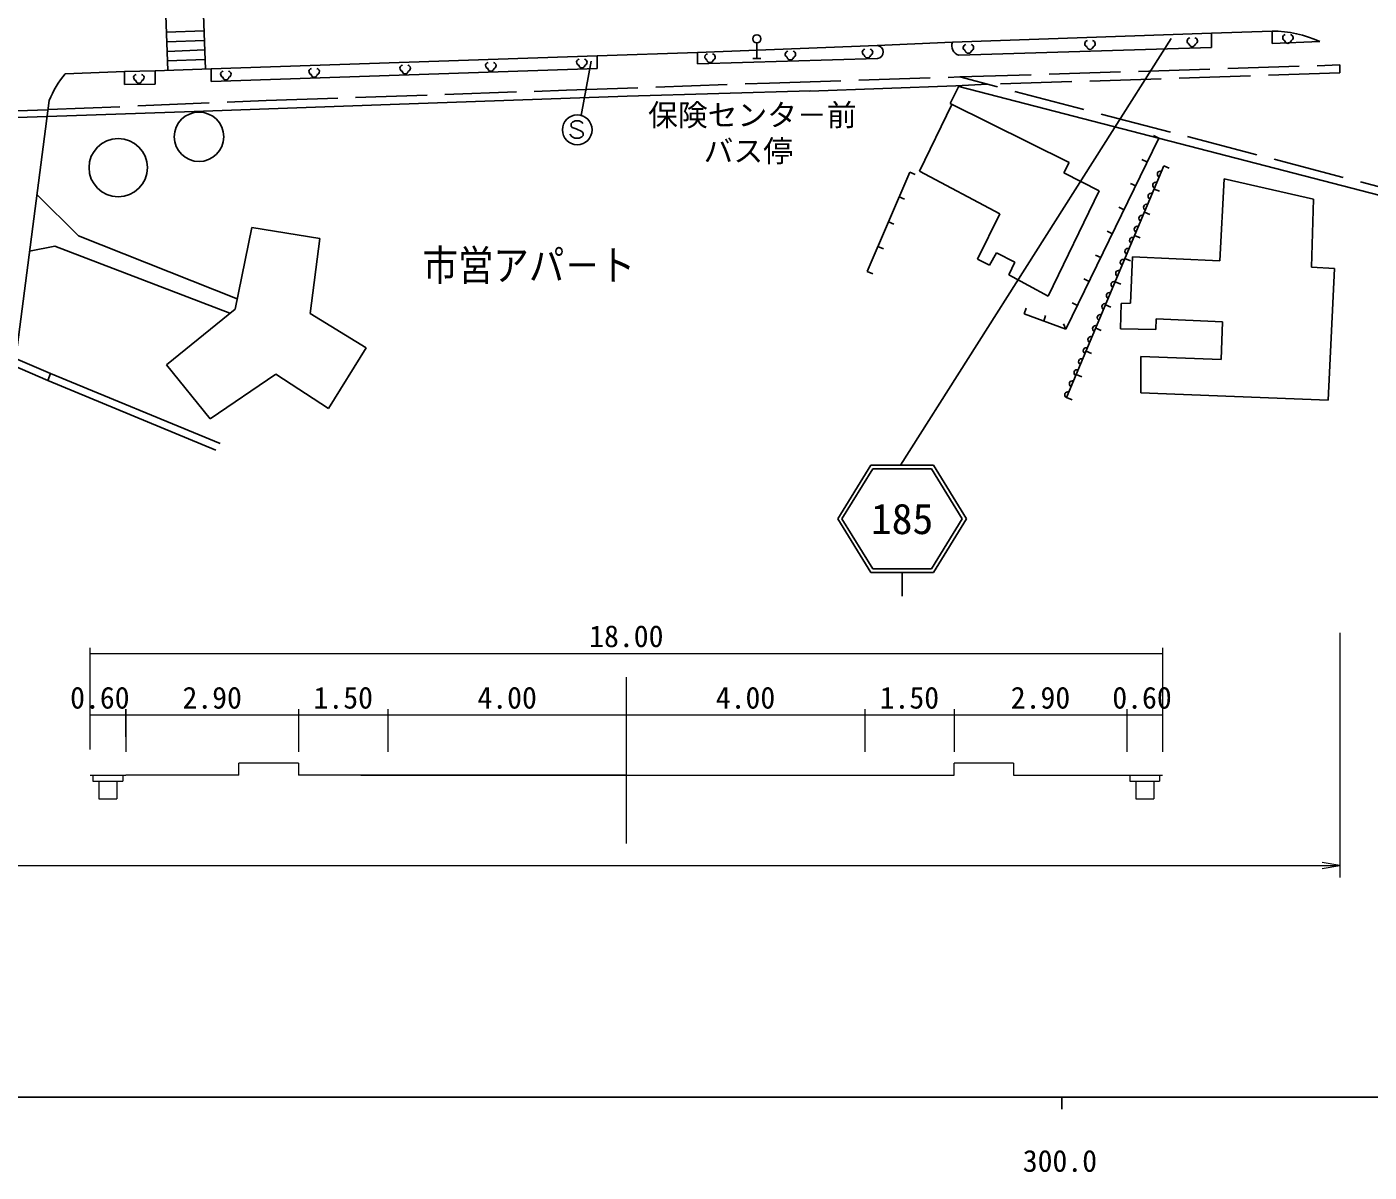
# Model space of a CAD drawing. Units: millimetres, scale not verified, with parts at other scales. Extents: x 40000 to 680000, y 20000 to 380000.
# Drawn here: x 281163 to 393791, y 198715 to 294811 of the extents above; entities that cross this region are included whole.
import ezdxf
from ezdxf.enums import TextEntityAlignment as Align

# ---------------------------------------------------------------- set-up
doc = ezdxf.new("R2010")
doc.units = ezdxf.units.MM
doc.header["$LTSCALE"] = 1000
doc.linetypes.add('DASHED', pattern=[7.5, 6, -1.5])
for name, color, linetype, lineweight in [('M-BGD', 7, 'Continuous', 25), ('M-BGD-EXST', 7, 'Continuous', 25), ('M-STR-HTXT', 7, 'Continuous', 13), ('M-STR-STRC', 7, 'Continuous', 25), ('M-TTL-BAND', 7, 'Continuous', 25)]:
    doc.layers.add(name, color=color, linetype=linetype, lineweight=lineweight)
doc.styles.add('ＭＳ ゴシック', font='')
doc.styles.get('ＭＳ ゴシック').set_extended_font_data('MS Gothic')

# ---------------------------------------------------------------- blocks, each defined once
blk = doc.blocks.new('open_arrow')
at = {"color": 0, "linetype": 'Continuous', "lineweight": -2}
blk.add_lwpolyline([(7.5, 1.25), (0, 0), (7.5, -1.25)], dxfattribs=at)

msp = doc.modelspace()

# ---------------------------------------------------------------- linework, layer by layer
at = {"layer": 'M-BGD'}
for p, q in [((358838, 293527), (380561, 294273)), ((385650, 294453), (380561, 294273)), ((380561, 294273), (380561, 293074)), ((385650, 294453), (385650, 293409)), ((352506, 293253), (337445, 292658)), ((358838, 293527), (352506, 293253)), ((380561, 293074), (359360, 292429)), ((385650, 293409), (389659, 293568)), ((296630, 291292), (329019, 292375)), ((337445, 292658), (329019, 292375)), ((329019, 292375), (329019, 291312)), ((337445, 292658), (337445, 291713)), ((337445, 291713), (352542, 292146)), ((289391, 291078), (284385, 290873)), ((289368, 291070), (291934, 291117)), ((289368, 289965), (289368, 291070)), ((296630, 291292), (291934, 291117)), ((291934, 291117), (291934, 289996)), ((329019, 291312), (296630, 290229)), ((296630, 290229), (296630, 291292)), ((291934, 289996), (289368, 289965)), ((359107, 289870), (346859, 289413)), ((359397, 289883), (358625, 288368)), ((361779, 289990), (359107, 289870)), ((359364, 289817), (402094, 278747)), ((278746, 255811), (283034, 288631)), ((331533, 288985), (311645, 288305)), ((346912, 289446), (331533, 288985)), ((368634, 283437), (358625, 288368)), ((274384, 287017), (282860, 287293)), ((274414, 287606), (282931, 287837)), ((295191, 287713), (282860, 287293)), ((311645, 288305), (295191, 287713)), ((358768, 288297), (356049, 282713)), ((376155, 285467), (368344, 269434)), ((376155, 285467), (375705, 285686)), ((356049, 282713), (362790, 279126)), ((368171, 282569), (368634, 283437)), ((376560, 283147), (368402, 263706)), ((375179, 283463), (374729, 283682)), ((376560, 283147), (377021, 282954)), ((355239, 282627), (351680, 274295)), ((355239, 282627), (355699, 282430)), ((371150, 281064), (368171, 282569)), ((374202, 281459), (373753, 281678)), ((381623, 282048), (381276, 275192)), ((389116, 280341), (381623, 282048)), ((282003, 280740), (285490, 277288)), ((354349, 280544), (354809, 280347)), ((366869, 272212), (371150, 281064)), ((375745, 281203), (376206, 281010)), ((373226, 279455), (372776, 279674)), ((388943, 274642), (389116, 280341)), ((353460, 278461), (353919, 278264)), ((362790, 279126), (360938, 275307)), ((374929, 279259), (375390, 279066)), ((285490, 277288), (298812, 272002)), ((300050, 277979), (298632, 271132)), ((305756, 277046), (300050, 277979)), ((372250, 277451), (371800, 277670)), ((374113, 277315), (374574, 277122)), ((281383, 275996), (283519, 276423)), ((283519, 276423), (298205, 270784)), ((304926, 270751), (305756, 277046)), ((352570, 276378), (353030, 276181)), ((360938, 275307), (361922, 274815)), ((361922, 274815), (362529, 275857)), ((362529, 275857), (364063, 275076)), ((364063, 275076), (363571, 274005)), ((371273, 275447), (370824, 275666)), ((373297, 275371), (373758, 275177)), ((373928, 275510), (373754, 271633)), ((381276, 275192), (373928, 275510)), ((351680, 274295), (352140, 274098)), ((351680, 274295), (352140, 274098)), ((363571, 274005), (366869, 272212)), ((390881, 274526), (388943, 274642)), ((390360, 263475), (390881, 274526)), ((370297, 273443), (369847, 273661)), ((372481, 273427), (372942, 273233)), ((369321, 271438), (368871, 271657)), ((371665, 271483), (372126, 271289)), ((372973, 271604), (372915, 269463)), ((373754, 271633), (372973, 271604)), ((298632, 271132), (292891, 266463)), ((309630, 267881), (304926, 270751)), ((364844, 270736), (365018, 271205)), ((364844, 270736), (365018, 271205)), ((368344, 269434), (364844, 270736)), ((366484, 270126), (366632, 270599)), ((368344, 269434), (368158, 269899)), ((370850, 269539), (371311, 269345)), ((372915, 269463), (375895, 269405)), ((375895, 269405), (375924, 270302)), ((375924, 270302), (381479, 270071)), ((381479, 270071), (381363, 266889)), ((306483, 262797), (309630, 267881)), ((370034, 267594), (370495, 267401)), ((381363, 266889), (374622, 267149)), ((374622, 267149), (374622, 264111)), ((292891, 266463), (296557, 261932)), ((283155, 265737), (282913, 265149)), ((282913, 265149), (297024, 259304)), ((297370, 259857), (283155, 265737)), ((296557, 261932), (302056, 265667)), ((302056, 265667), (306483, 262797)), ((369218, 265650), (369679, 265457)), ((368402, 263706), (368863, 263513)), ((368402, 263706), (368863, 263513)), ((374622, 264111), (390360, 263475))]:
    msp.add_line(p, q, dxfattribs=at)
at = {"layer": 'M-BGD', "linetype": 'DASHED'}
for p, q in [((343466, 290099), (359439, 290603)), ((359439, 290603), (391341, 291612)), ((398878, 280280), (359439, 290603)), ((391341, 290939), (361779, 289990)), ((391341, 291612), (391341, 290939)), ((301247, 288625), (326441, 289489)), ((326441, 289489), (343466, 290099)), ((282976, 287863), (301247, 288625)), ((273073, 269423), (282913, 265149)), ((283155, 265737), (273137, 269980))]:
    msp.add_line(p, q, dxfattribs=at)
at = {"layer": 'M-BGD', "lineweight": 13}
for p, q in [((286463, 234173), (286463, 242719)), ((286463, 242219), (376463, 242219)), ((376463, 242719), (376463, 233987)), ((331463, 240255), (331463, 226288)), ((376463, 237059), (286463, 237059)), ((289463, 235230), (289463, 237559)), ((289463, 237559), (289463, 233987)), ((303963, 237559), (303963, 233987)), ((311463, 237559), (311463, 233987)), ((351463, 237559), (351463, 233987)), ((358963, 237559), (358963, 233987)), ((373463, 237559), (373463, 233987)), ((286463, 232030), (289463, 232030)), ((286713, 232030), (286713, 231530)), ((289213, 232030), (289213, 231530)), ((298963, 232030), (289463, 232030)), ((303963, 233030), (298963, 233030)), ((298963, 232030), (298963, 233030)), ((303963, 233030), (303963, 232030)), ((311463, 232030), (303963, 232030)), ((309178, 232030), (331463, 232030)), ((331463, 232030), (311463, 232030)), ((331463, 232030), (358963, 232030)), ((358963, 232030), (358963, 233030)), ((363963, 233030), (358963, 233030)), ((363963, 233030), (363963, 232030)), ((363963, 232030), (376463, 232030)), ((373713, 232030), (373713, 231530)), ((376213, 232030), (376213, 231530)), ((286713, 231530), (289213, 231530)), ((287213, 231530), (287213, 230030)), ((288713, 231530), (288713, 230030)), ((373713, 231530), (376213, 231530)), ((374213, 231530), (374213, 230030)), ((375713, 231530), (375713, 230030)), ((287213, 230030), (288713, 230030)), ((374213, 230030), (375713, 230030))]:
    msp.add_line(p, q, dxfattribs=at)
at = {"layer": 'M-BGD'}
for centre, radius in [((295608, 285585), 2074), ((288829, 282996), 2449)]:
    msp.add_circle(centre, radius, dxfattribs=at)
for centre, radius, start, end in [((385685, 285095), 9359, 64.87392, 90.2183), ((352467, 292698), 557, 277.80512, 85.97955), ((359587, 293210), 813, 157.01413, 253.80131), ((291077, 285312), 8700, 140.27202, 157.57131), ((376270, 282453), 251, 67.46258, 247.0074), ((375881, 281527), 251, 67.46258, 247.0074), ((375493, 280601), 251, 67.46258, 247.0074), ((375105, 279675), 251, 67.46258, 247.0074), ((374716, 278750), 251, 67.46258, 247.0074), ((373939, 276898), 251, 67.46258, 247.0074), ((374328, 277824), 251, 67.46258, 247.0074), ((373551, 275972), 251, 67.46258, 247.0074), ((373162, 275046), 251, 67.46258, 247.0074), ((372774, 274121), 251, 67.46258, 247.0074), ((372385, 273195), 251, 67.46258, 247.0074), ((371608, 271343), 251, 67.46258, 247.0074), ((371997, 272269), 251, 67.46258, 247.0074), ((371220, 270418), 251, 67.46258, 247.0074), ((370831, 269492), 251, 67.46258, 247.0074), ((370443, 268566), 251, 67.46258, 247.0074), ((369666, 266715), 251, 67.46258, 247.0074), ((370054, 267640), 251, 67.46258, 247.0074), ((369277, 265789), 251, 67.46258, 247.0074), ((368889, 264863), 251, 67.46258, 247.0074), ((368500, 263937), 251, 67.46258, 247.0074)]:
    msp.add_arc(centre, radius, start, end, dxfattribs=at)
at = {"layer": 'M-BGD-EXST'}
for p, q in [((342414, 293463), (342414, 292153)), ((328503, 291938), (327671, 287378)), ((342069, 292153), (342759, 292153)), ((326942, 286814), (326822, 286709)), ((326822, 286709), (326822, 286474)), ((326822, 286474), (326932, 286353)), ((326932, 286353), (327257, 286254)), ((327157, 286929), (326942, 286814)), ((327498, 286924), (327157, 286929)), ((327257, 286254), (327723, 286018)), ((327723, 286809), (327498, 286924)), ((327827, 286704), (327723, 286809)), ((326932, 285573), (326712, 285798)), ((327147, 285468), (326932, 285573)), ((327498, 285468), (327147, 285468)), ((327723, 285578), (327498, 285468)), ((327723, 286018), (327833, 285903)), ((327833, 285688), (327723, 285578)), ((327833, 285903), (327833, 285688))]:
    msp.add_line(p, q, dxfattribs=at)
for centre, radius in [((342414, 293808), 345), ((327347, 286171), 1250)]:
    msp.add_circle(centre, radius, dxfattribs=at)
for centre, radius, start, end in [((386807, 293902), 269, 100.75605, 249.2973), ((387140, 293898), 273, 290.56616, 78.96113), ((351528, 292676), 269, 100.75605, 249.2973), ((351862, 292672), 273, 290.56616, 78.96113), ((360000, 293066), 269, 100.75605, 249.2973), ((360333, 293062), 273, 290.56616, 78.96113), ((370199, 293400), 269, 100.75605, 249.2973), ((370366, 293189), 266, 188.73985, 349.61114), ((370532, 293396), 273, 290.56616, 78.96113), ((378782, 293623), 269, 100.75605, 249.2973), ((378949, 293412), 266, 188.73985, 349.61114), ((379115, 293619), 273, 290.56616, 78.96113), ((386975, 293691), 266, 188.73985, 349.61114), ((319928, 291561), 269, 100.75605, 249.2973), ((320261, 291557), 273, 290.56616, 78.96113), ((327563, 291840), 269, 100.75605, 249.2973), ((327896, 291836), 273, 290.56616, 78.96113), ((338320, 292285), 269, 100.75605, 249.2973), ((338487, 292074), 266, 188.73985, 349.61114), ((338653, 292282), 273, 290.56616, 78.96113), ((345063, 292508), 269, 100.75605, 249.2973), ((345231, 292297), 266, 188.73985, 349.61114), ((345397, 292505), 273, 290.56616, 78.96113), ((351696, 292465), 266, 188.73985, 349.61114), ((360167, 292855), 266, 188.73985, 349.61114), ((290389, 290558), 269, 100.75605, 249.2973), ((290723, 290554), 273, 290.56616, 78.96113), ((297690, 290836), 269, 100.75605, 249.2973), ((297858, 290625), 266, 188.73985, 349.61114), ((298024, 290833), 273, 290.56616, 78.96113), ((305103, 291059), 269, 100.75605, 249.2973), ((305271, 290848), 266, 188.73985, 349.61114), ((305436, 291056), 273, 290.56616, 78.96113), ((312738, 291338), 269, 100.75605, 249.2973), ((312906, 291127), 266, 188.73985, 349.61114), ((313072, 291334), 273, 290.56616, 78.96113), ((320095, 291350), 266, 188.73985, 349.61114), ((327731, 291629), 266, 188.73985, 349.61114), ((290557, 290347), 266, 188.73985, 349.61114)]:
    msp.add_arc(centre, radius, start, end, dxfattribs=at)
at = {"layer": 'M-STR-HTXT'}
for p, q in [((391341, 243978), (391341, 223439)), ((69658, 224439), (391341, 224439))]:
    msp.add_line(p, q, dxfattribs=at)
at = {"layer": 'M-STR-STRC'}
for p, q in [((292575, 302358), (293006, 291157)), ((295733, 302422), (296162, 291274)), ((292883, 294351), (296039, 294472)), ((292914, 293551), (296070, 293673)), ((292944, 292752), (296101, 292873)), ((377165, 293834), (354472, 258033)), ((292975, 291952), (296131, 292074)), ((351966, 258033), (349202, 253533)), ((351966, 258033), (357238, 258033)), ((360002, 253533), (357238, 258033)), ((352134, 257733), (349554, 253533)), ((352134, 257733), (357070, 257733)), ((359650, 253533), (357070, 257733)), ((349202, 253533), (351966, 249033)), ((349554, 253533), (352134, 249333)), ((357070, 249333), (359650, 253533)), ((357238, 249033), (360002, 253533)), ((351966, 249033), (357238, 249033)), ((352134, 249333), (357070, 249333)), ((354602, 249033), (354602, 247033))]:
    msp.add_line(p, q, dxfattribs=at)
at = {"layer": 'M-TTL-BAND'}
for p, q in [((40000, 205000), (579000, 205000)), ((368000, 205000), (368000, 204000))]:
    msp.add_line(p, q, dxfattribs=at)

# ---------------------------------------------------------------- block references
at = {"layer": 'M-STR-HTXT', "xscale": 200, "yscale": 200, "rotation": 180}
msp.add_blockref('open_arrow', (391341, 224439), dxfattribs=at)

# ---------------------------------------------------------------- texts
at = {"layer": 'M-BGD', "style": 'ＭＳ ゴシック'}
for s, p in [('18.00', (331463, 242219)), ('0.60', (287288, 237059)), ('2.90', (296713, 237059)), ('1.50', (307713, 237059)), ('4.00', (321463, 237059)), ('4.00', (341463, 237059)), ('1.50', (355213, 237059)), ('2.90', (366213, 237059)), ('0.60', (374734, 237059))]:
    msp.add_text(s, height=1833, dxfattribs=at).set_placement(p, align=Align.BOTTOM_CENTER)
at = {"layer": 'M-BGD-EXST', "style": 'ＭＳ ゴシック'}
for s, p in [('保険センタ－前', (333287, 285947)), ('バス停', (337947, 282931))]:
    msp.add_text(s, height=1833, dxfattribs=at).set_placement(p, align=Align.BOTTOM_LEFT)
at = {"layer": 'M-BGD-EXST', "style": 'ＭＳ ゴシック', "width": 0.85}
msp.add_text('市営アパ－ト', height=2566, dxfattribs=at).set_placement((314360, 272758), align=Align.BOTTOM_LEFT)
at = {"layer": 'M-STR-STRC', "style": 'ＭＳ ゴシック'}
msp.add_text('185', height=2566, dxfattribs=at).set_placement((354602, 253533), align=Align.MIDDLE_CENTER)
at = {"layer": 'M-TTL-BAND', "style": 'ＭＳ ゴシック'}
msp.add_text('300.0', height=1833, dxfattribs=at).set_placement((367844, 198195), align=Align.BOTTOM_CENTER)

doc.saveas('drawing.dxf')
